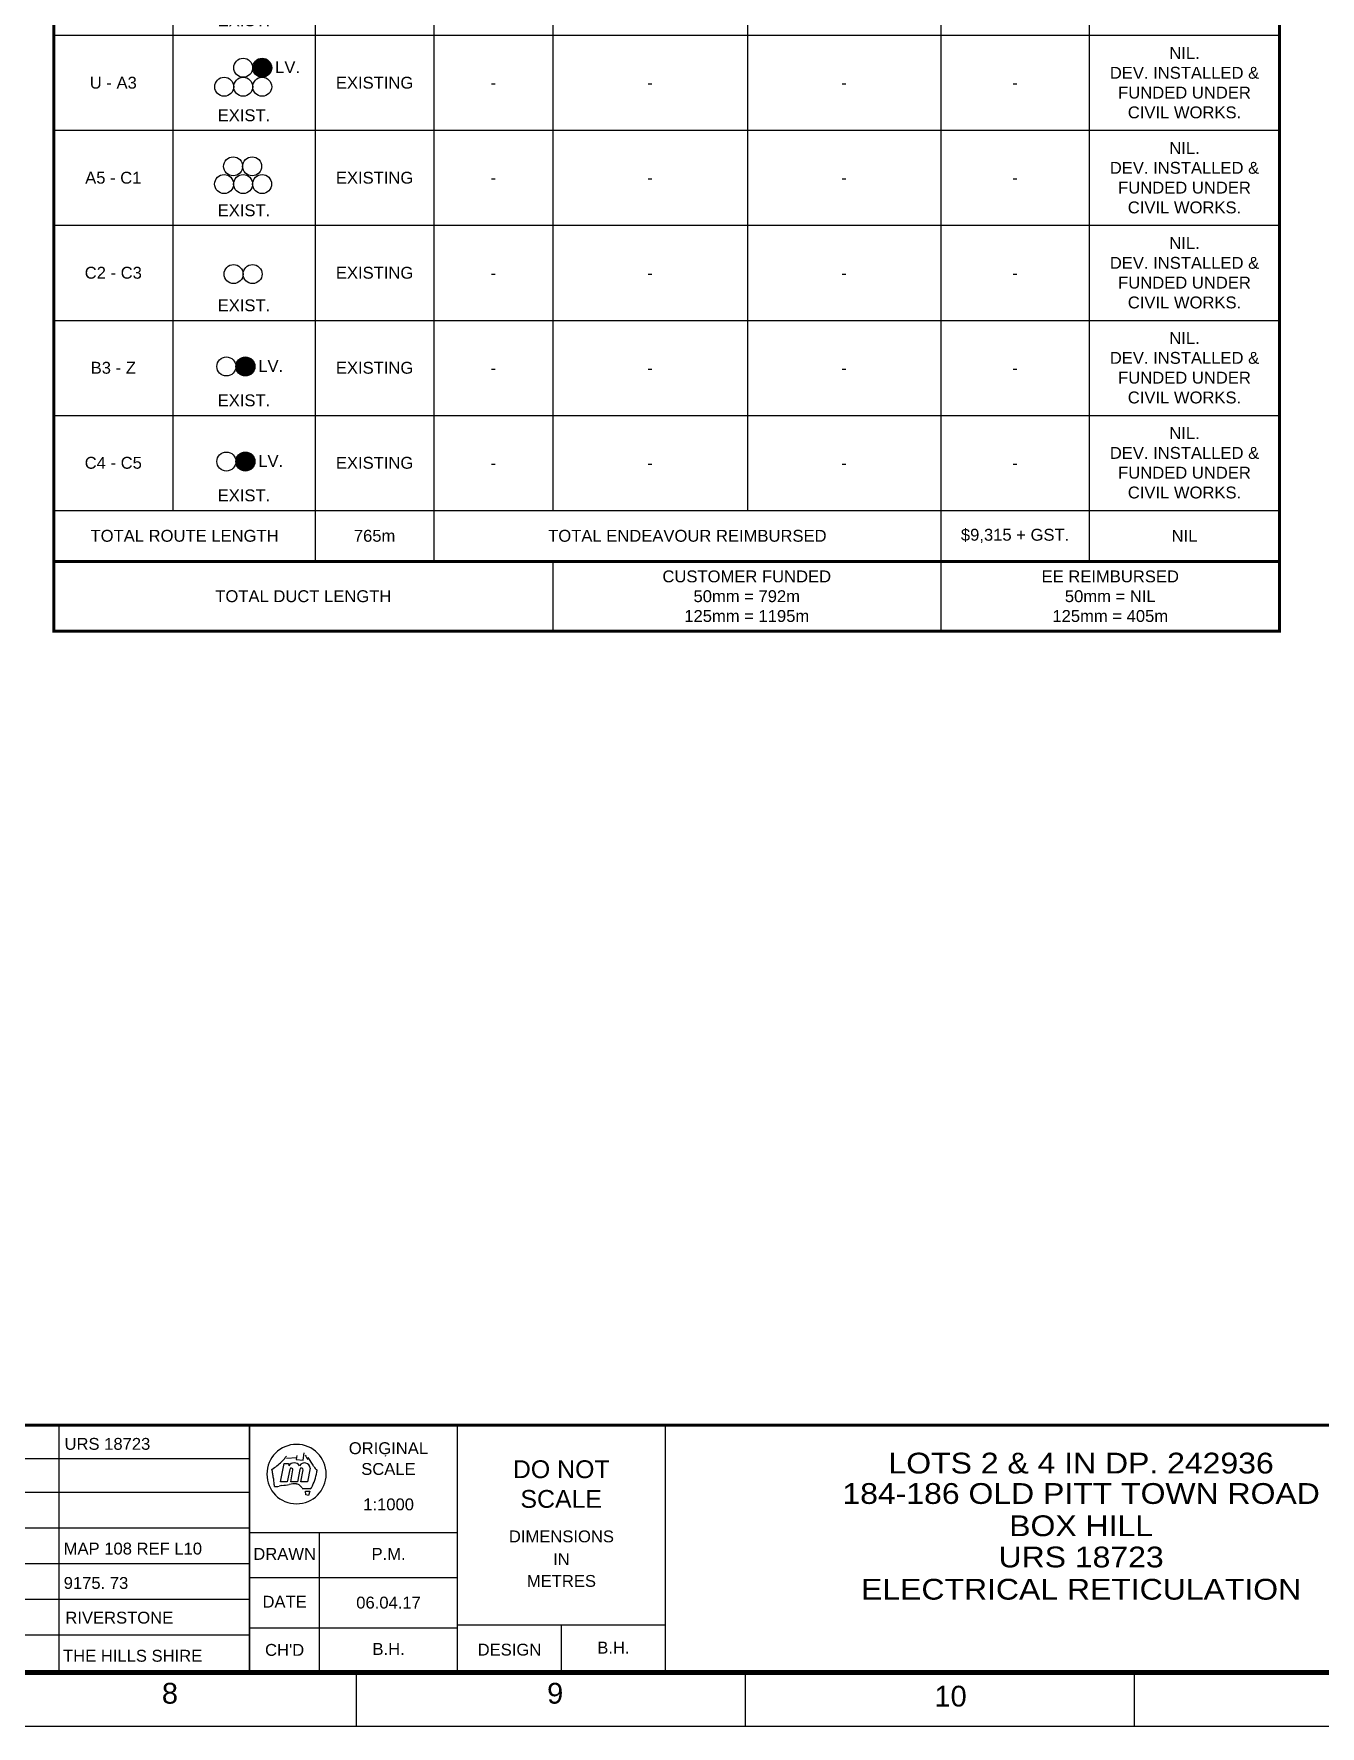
# Paper-space layout 'Retic (3)' of a CAD drawing. Header units: metres. Extents: x 12 to 816, y -5 to 571.
# Drawn here: x 490.8 to 707.4, y -5.5 to 279.5 of the extents above; entities that cross this region are included whole.
import ezdxf
from ezdxf.enums import TextEntityAlignment as Align

# ---------------------------------------------------------------- set-up
doc = ezdxf.new("R2010")
doc.units = ezdxf.units.M
doc.header["$LTSCALE"] = 0.7
doc.layers.get('0').update_dxf_attribs({"color": 6})
for name, color, linetype in [('_User Miscellaneous3', 11, 'Continuous'), ('Notes', 7, 'Continuous'), ('SupportsUG_SP_EXT', 7, 'Continuous')]:
    doc.layers.add(name, color=color, linetype=linetype)
doc.layers.add('_User Miscellaneous5', color=7, linetype='Continuous', lineweight=35)
doc.layers.get('SupportsUG_SP_EXT').off()
doc.styles.add('ARIAL', font='arial.ttf', dxfattribs={"height": 2})
doc.styles.add('iecISOCP', font='isocp.shx')
doc.styles.get("Standard").update_dxf_attribs({"font": 'arial.ttf'})

# ---------------------------------------------------------------- blocks, each defined once
blk = doc.blocks.new('A1_FRAME_TITLE')
at = {"layer": 'Notes', "color": 7}
for p, q in [((462.46, 47.62), (462.46, 5.97)), ((494.57, 5.97), (494.57, 47.62)), ((529.57, 5.97), (529.57, 47.62)), ((564.57, 5.97), (564.57, 47.62)), ((428.45, 41.97), (494.57, 41.97)), ((517.31, 42.48), (517.5, 42.44)), ((428.45, 36.33), (494.57, 36.33)), ((428.45, 30.33), (494.57, 30.33)), ((506.35, 5.97), (506.35, 29.54)), ((428.45, 24.33), (494.57, 24.33)), ((494.57, 21.97), (529.57, 21.97)), ((428.45, 18.33), (494.57, 18.33)), ((428.45, 12.33), (494.57, 12.33)), ((494.57, 13.47), (529.57, 13.47)), ((529.57, 13.97), (564.57, 13.97)), ((547.07, 5.97), (547.07, 13.97))]:
    blk.add_line(p, q, dxfattribs=at)
at = {"layer": 'Notes', "color": 7, "linetype": 'Continuous'}
for p, q in [((494.57, 47.62), (494.57, 5.97)), ((494.57, 41.97), (494.57, 5.97)), ((494.57, 29.54), (529.57, 29.54))]:
    blk.add_line(p, q, dxfattribs=at)
at = {"layer": 'Notes', "color": 4}
for p, q in [((503.56, 41.71), (503.75, 42.96)), ((499.76, 38.09), (500.38, 41.17)), ((500.38, 41.17), (501.12, 41.17)), ((500.77, 42.05), (502.54, 42.16)), ((501.32, 40.17), (500.91, 38.09)), ((501.12, 41.17), (501.18, 40.77)), ((501.48, 38.09), (501.87, 40.06)), ((502.54, 42.52), (502.42, 41.82)), ((502.42, 41.82), (503.56, 41.71)), ((503.03, 40.17), (502.62, 38.09)), ((503.19, 38.09), (503.58, 40.06)), ((504.78, 40.35), (504.33, 38.09)), ((504.39, 42.18), (505.22, 40.9)), ((500.91, 38.09), (499.76, 38.09)), ((502.62, 38.09), (501.48, 38.09)), ((504.33, 38.09), (503.19, 38.09)), ((504.83, 36.89), (503.42, 36.97)), ((503.42, 36.97), (504.83, 36.89)), ((504.83, 36.89), (503.42, 36.97)), ((504.06, 35.89), (503.98, 36.47)), ((503.98, 36.47), (504.71, 36.47)), ((504.5, 35.74), (504.06, 35.89)), ((504.71, 36.47), (504.5, 35.74))]:
    blk.add_line(p, q, dxfattribs=at)
at = {"layer": 'Notes', "linetype": 'Continuous'}
for p, q in [((512.52, 6.01), (512.52, -3.07)), ((578.03, 6.01), (578.03, -3.07)), ((643.54, 6.01), (643.54, -3.07))]:
    blk.add_line(p, q, dxfattribs=at)
at = {"layer": 'Notes', "color": 7, "linetype": 'Continuous'}
blk.add_lwpolyline([(-20.59, -3.07), (783.6, -3.07), (783.6, 573.26), (-20.59, 573.26)], close=True, dxfattribs=at)
at = {"layer": 'Notes', "color": 7, "linetype": 'Continuous', "const_width": 0.8}
blk.add_lwpolyline([(-11.55, 5.97), (774.56, 5.97), (774.56, 564.21), (-11.55, 564.21)], close=True, dxfattribs=at)
at = {"layer": 'Notes', "color": 7, "linetype": 'Continuous', "const_width": 0.5, "flags": 128}
blk.add_lwpolyline([(-11.55, 47.62), (774.56, 47.62)], dxfattribs=at)
at = {"layer": 'Notes', "color": 4}
for centre, radius, start, end in [((502.47, 39.37), 5, 0, 180), ((492.62, 49.09), 10.59, 302.5841, 308.1576), ((477.49, 35.61), 21.32, 10.3053, 12.3306), ((492.62, 49.09), 10.59, 308.157, 313.7305), ((495.42, 46.16), 6.54, 313.7309, 319.3045), ((495.42, 46.16), 6.54, 319.3047, 324.8782), ((502.08, 40.21), 1.06, 31.7884, 148.2116), ((501.59, 40.11), 0.28, 348.6911, 168.6911), ((503.82, 40.3), 0.961, 2.5982, 150.8098), ((503.3, 40.11), 0.28, 348.6911, 168.6911), ((528.91, 57.06), 28.87, 210.1483, 211.8601), ((427.22, -10.21), 93.25, 33.1096, 33.2341), ((508.75, 42.96), 4.09, 213.1151, 222.4146), ((506.09, 40.53), 0.484, 222.42, 236.4422), ((506.28, 40.81), 0.815, 236.4359, 244.7422), ((504.32, 40.04), 1.61, 354.1436, 1.0342), ((502.47, 39.37), 5, 180, 0), ((477.49, 35.61), 21.32, 8.2795, 10.3048), ((478.79, 35.8), 20.01, 6.2539, 8.2792), ((478.79, 35.8), 20.01, 4.2291, 6.2543), ((498.93, 39.42), 2.15, 265.1734, 270.0504), ((498.93, 39.51), 2.24, 270.0438, 274.7322), ((498.85, 40.42), 3.15, 274.7358, 283.0812), ((500.68, 32.55), 4.93, 97.7419, 103.0814), ((496.96, 59.88), 22.65, 277.7418, 280.8825), ((502.11, 33.09), 4.63, 85.4613, 100.8824), ((502.41, 36.78), 0.924, 46.5875, 85.4612), ((501.56, 35.89), 2.16, 30.1885, 46.5879), ((504.39, 37.41), 0.675, 321.0838, 331.5982), ((498.22, 40.74), 7.69, 331.5942, 341.8897), ((492.9, 42.48), 13.29, 341.8901, 347.8434), ((504.16, 40.06), 1.76, 347.8434, 354.1409), ((504.33, 37.45), 0.75, 311.6083, 321.0792)]:
    blk.add_arc(centre, radius, start, end, dxfattribs=at)
at = {"layer": 'Notes', "color": 7, "style": 'ARIAL'}
for s, p in [('ORIGINAL', (517.94, 42.73)), ('SCALE', (517.94, 39.23)), ('DIMENSIONS', (547.07, 27.88)), ('DRAWN', (500.46, 24.93)), ('IN', (547.07, 24.04)), ('METRES', (547.07, 20.38)), ('DATE', (500.46, 16.88)), ("CH'D", (500.46, 8.77)), ('DESIGN', (538.32, 8.81))]:
    blk.add_text(s, height=2, dxfattribs=at).set_placement(p, align=Align.CENTER)
for s, p in [('8', (479.79, 0.72)), ('9', (544.66, 0.72)), ('10', (609.88, 0.23))]:
    blk.add_text(s, height=3.5, dxfattribs=at).set_placement(p)
at = {"layer": 'Notes', "color": 7, "attachment_point": 5, "style": 'ARIAL'}
for s, insert, char_height, width in [('DO NOT SCALE', (547.04, 37.67), 3, 29.1), ('06.04.17', (517.96, 17.72), 2, 23.2209)]:
    blk.add_mtext(s, dxfattribs=dict(at, insert=insert, char_height=char_height, width=width))
at = {"layer": 'Notes', "color": 7}
blk.add_attdef('EPD_REF_NO', text='', height=5, dxfattribs=at).set_placement((739.57, 52.77), align=Align.CENTER)
at = {"layer": 'Notes', "color": 3, "style": 'iecISOCP', "flags": 8}
blk.add_attdef('VERSION_NO', text='', height=2.5, rotation=90, dxfattribs=at).set_placement((252.27, 44.54), align=Align.MIDDLE_CENTER)
at = {"layer": 'Notes', "color": 7, "style": 'ARIAL'}
for tag, p in [('CAP_NO', (463.39, 43.46)), ('IE_NUM', (463.26, 37.81)), ('REF_No_1', (285.45, 32.31)), ('REF_1', (307.01, 32.31)), ('HV_SWITCH', (463.67, 32.16)), ('GEN_WO', (391.91, 31.76)), ('REF_No_2', (285.45, 26.31)), ('REF_2', (307.01, 26.31)), ('OH_WO', (391.91, 25.81)), ('UBD_REF', (463.26, 25.83)), ('REF_No_3', (285.45, 20.31)), ('REF_3', (307.01, 20.31)), ('UG_WO', (391.91, 20.05)), ('GIS_MAP_No', (463.26, 20.04)), ('REF_No_4', (285.45, 14.31)), ('REF_4', (307.01, 14.31)), ('SUB_WO', (391.91, 13.81)), ('HV_OP_DIAG', (463.53, 14.2)), ('LGA', (463.15, 7.78))]:
    blk.add_attdef(tag, p, '', height=2, dxfattribs=at)
at = {"layer": 'Notes', "color": 7, "style": 'ARIAL', "width": 1.1}
for tag, p in [('T1', (634.58, 39.47)), ('T2', (634.58, 34.35)), ('T3', (634.58, 28.92)), ('T4', (634.58, 23.66)), ('T5', (634.58, 18.23)), ('T6', (634.58, 12.97))]:
    blk.add_attdef(tag, text='', height=3.5, dxfattribs=at).set_placement(p, align=Align.CENTER)
at = {"layer": 'Notes', "color": 7, "style": 'ARIAL'}
for tag, height, p in [('scale', 2, (517.96, 33.27)), ('DRAWN', 2, (517.96, 24.93)), ('REV', 5, (770.26, 17.1)), ('CHD', 2, (517.96, 8.93)), ('DESIGN', 2, (555.82, 9.15))]:
    blk.add_attdef(tag, text='', height=height, dxfattribs=at).set_placement(p, align=Align.CENTER)
blk.add_attdef('NUM', text='', height=7, dxfattribs=at).set_placement((742.57, 20.12), align=Align.MIDDLE_CENTER)
for tag, p in [('NS', (742.33, 8.12)), ('SHTS', (754.14, 8.12))]:
    blk.add_attdef(tag, text='', height=2, dxfattribs=at).set_placement(p, align=Align.MIDDLE)
at = {"layer": 'Notes', "style": 'iecISOCP'}
blk.add_attdef('ExportID', (-11.53, 2.35), '', height=2.5, dxfattribs=at)
at = {"layer": 'Notes', "style": 'iecISOCP', "flags": 1}
for tag, p in [('ProjectType', (-6.43, -26.84)), ('ProjectNumber', (2.95, -26.86)), ('DrawingNumber', (14.91, -26.85)), ('ProjectDescription', (26.96, -26.87)), ('ExportDate', (39.68, -26.83)), ('ExportUserName', (48.55, -26.84)), ('DesignerCompanyName', (60.88, -26.84)), ('ExportAreaOfInterest', (76.49, -26.86)), ('GIS_SUCCESS', (91.39, -26.82)), ('CAD_SUCCESS', (101.18, -26.83)), ('DEPOTCODE', (111.5, -26.92)), ('ExportCategories', (119.48, -26.84)), ('Comments', (133.78, -26.93)), ('EPD_-_VERSION_1.5', (141.2, -26.93))]:
    blk.add_attdef(tag, p, '', height=1, dxfattribs=at)
blk = doc.blocks.new('*T147')
at = {"layer": '_User Miscellaneous5', "color": 0, "linetype": 'ByBlock', "lineweight": -2, "transparency": 16777216}
for p, q in [((0, 0), (206.4, 0)), ((0, 0), (0, -332.99)), ((206.4, 0), (206.4, -332.99)), ((0, -16.21), (206.4, -16.21)), ((20, -16.21), (20, -312.65)), ((44, -16.21), (44, -321.23)), ((64, -16.21), (64, -321.23)), ((84, -16.21), (84, -312.65)), ((116.77, -16.21), (116.77, -312.65)), ((149.35, -16.21), (149.35, -332.99)), ((174.35, -16.21), (174.35, -321.23)), ((0, -24.65), (206.4, -24.65)), ((0, -40.65), (206.4, -40.65)), ((0, -56.65), (206.4, -56.65)), ((0, -72.65), (206.4, -72.65)), ((0, -88.65), (206.4, -88.65)), ((0, -104.65), (206.4, -104.65)), ((0, -120.65), (206.4, -120.65)), ((0, -136.65), (206.4, -136.65)), ((0, -152.65), (206.4, -152.65)), ((0, -168.65), (206.4, -168.65)), ((0, -184.65), (206.4, -184.65)), ((0, -200.65), (206.4, -200.65)), ((0, -216.65), (206.4, -216.65)), ((0, -232.65), (206.4, -232.65)), ((0, -248.65), (206.4, -248.65)), ((0, -264.65), (206.4, -264.65)), ((0, -280.65), (206.4, -280.65)), ((0, -296.65), (206.4, -296.65)), ((0, -312.65), (206.4, -312.65)), ((0, -321.23), (206.4, -321.23)), ((84, -321.23), (84, -332.99)), ((0, -332.99), (206.4, -332.99))]:
    blk.add_line(p, q, dxfattribs=at)
at = {"layer": '_User Miscellaneous5', "color": 7, "transparency": 16777216}
for s, insert, char_height, width, attachment_point in [('PVC DUCT SCHEDULE\\PNOTE - ALL TRENCH SECTIONS ARE TO BE READ & VIEWED FROM NODE TO NODE AS\\PNOMINATED.', (103.2, -8.11), 3, 203.4036, 5), ('E.E REIMBURSEMENT RATE PER METRE', (133.06, -20.43), 2, 29.5818, 5), ('LOCATION', (10, -20.43), 2, 17, 5), ('DUCT\\PCONFIG.', (32, -20.43), 2, 21, 5), ('ROUTE\\PLENGTH', (54, -20.43), 2, 17, 5), ('CUSTOMER\\PFUNDED', (74, -20.43), 2, 17, 5), ('E.E  FUNDED ', (100.38, -20.43), 2, 29.7654, 5), ('ENDEAVOUR\\PREIMBURSED', (161.85, -20.43), 2, 22, 5), ('E.E EXISTING DUCT\\PUSAGE CHARGE', (190.38, -20.43), 2, 29.0564, 5), ('48m = $1,104', (161.85, -32.65), 2, 19, 5), ('A3 - A4', (10, -32.65), 2, 14, 5), ('24m', (54, -32.65), 2, 14, 5), ('2 x 125mm', (74, -32.65), 2, 14, 5), ('2 x 125mm', (100.38, -32.65), 2, 26.7654, 5), ('$23', (133.06, -32.65), 2, 26.5818, 5), ('NIL', (190.38, -32.65), 2, 26.0564, 5), ('NEW', (32, -39.15), 2, 18, 8), ('A4 - A5', (10, -48.65), 2, 14, 5), ('10m', (54, -48.65), 2, 14, 5), ('2 x 50mm\\P2 x 125mm', (74, -48.65), 2, 14, 5), ('2 x 125mm', (100.38, -48.65), 2, 26.7654, 5), ('$23', (133.06, -48.65), 2, 26.5818, 5), ('20m = $460', (161.85, -48.65), 2, 19, 5), ('NIL', (190.38, -48.65), 2, 26.0564, 5), ('NEW', (32, -55.15), 2, 18, 8), ('A5 - A6', (10, -64.65), 2, 14, 5), ('23m', (54, -64.65), 2, 14, 5), ('1 x 125mm', (74, -64.65), 2, 14, 5), ('NIL', (100.38, -64.65), 2, 26.7654, 5), ('NIL', (133.06, -64.65), 2, 26.5818, 5), ('NIL', (161.85, -64.65), 2, 19, 5), ('NIL', (190.38, -64.65), 2, 26.0564, 5), ('NEW', (32, -71.15), 2, 18, 8), ('A6 - A7', (10, -80.65), 2, 14, 5), ('16m', (54, -80.65), 2, 14, 5), ('2 x 50mm\\P1 x 125mm', (74, -80.65), 2, 14, 5), ('NIL', (100.38, -80.65), 2, 26.7654, 5), ('NIL', (133.06, -80.65), 2, 26.5818, 5), ('NIL', (161.85, -80.65), 2, 19, 5), ('NIL', (190.38, -80.65), 2, 26.0564, 5), ('NEW', (32, -87.15), 2, 18, 8), ('A7 - A8', (10, -96.65), 2, 14, 5), ('27m', (54, -96.65), 2, 14, 5), ('1 x 125mm', (74, -96.65), 2, 14, 5), ('NIL', (100.38, -96.65), 2, 26.7654, 5), ('NIL', (133.06, -96.65), 2, 26.5818, 5), ('NIL', (161.85, -96.65), 2, 19, 5), ('NIL', (190.38, -96.65), 2, 26.0564, 5), ('NEW', (32, -103.15), 2, 18, 8), ('2 x 50mm\\P1 x 125mm', (74, -112.65), 2, 14, 5), ('A8 - A9', (10, -112.65), 2, 14, 5), ('49m', (54, -112.65), 2, 14, 5), ('NIL', (100.38, -112.65), 2, 26.7654, 5), ('NIL', (133.06, -112.65), 2, 26.5818, 5), ('NIL', (161.85, -112.65), 2, 19, 5), ('NIL', (190.38, -112.65), 2, 26.0564, 5), ('NEW', (32, -119.15), 2, 18, 8), ('A9 - B1', (10, -128.65), 2, 14, 5), ('24m', (54, -128.65), 2, 14, 5), ('1 x 125mm', (74, -128.65), 2, 14, 5), ('NIL', (100.38, -128.65), 2, 26.7654, 5), ('NIL', (133.06, -128.65), 2, 26.5818, 5), ('NIL', (161.85, -128.65), 2, 19, 5), ('NIL', (190.38, -128.65), 2, 26.0564, 5), ('NEW', (32, -135.15), 2, 18, 8), ('2 x 50mm\\P1 x 125mm', (74, -144.65), 2, 14, 5), ('B1 - B2', (10, -144.65), 2, 14, 5), ('12m', (54, -144.65), 2, 14, 5), ('NIL', (100.38, -144.65), 2, 26.7654, 5), ('NIL', (133.06, -144.65), 2, 26.5818, 5), ('NIL', (161.85, -144.65), 2, 19, 5), ('NIL', (190.38, -144.65), 2, 26.0564, 5), ('NEW', (32, -151.15), 2, 18, 8), ('B2 - B3', (10, -160.65), 2, 14, 5), ('13m', (54, -160.65), 2, 14, 5), ('1 x 125mm', (74, -160.65), 2, 14, 5), ('NIL', (100.38, -160.65), 2, 26.7654, 5), ('NIL', (133.06, -160.65), 2, 26.5818, 5), ('NIL', (161.85, -160.65), 2, 19, 5), ('NIL', (190.38, -160.65), 2, 26.0564, 5), ('NEW', (32, -167.15), 2, 18, 8), ('NIL.\\PDEV. INSTALLED &\\PFUNDED UNDER\\PCIVIL WORKS.', (190.38, -176.65), 2, 26.0564, 5), ('D - F', (10, -176.65), 2, 14, 5), ('EXISTING', (54, -176.65), 2, 14, 5), ('-', (74, -176.65), 2, 14, 5), ('-', (100.38, -176.65), 2, 26.7654, 5), ('-', (133.06, -176.65), 2, 26.5818, 5), ('-', (161.85, -176.65), 2, 19, 5), ('EXIST.', (32, -183.15), 2, 18, 8), ('NIL.\\PDEV. INSTALLED &\\PFUNDED UNDER\\PCIVIL WORKS.', (190.38, -192.65), 2, 26.0564, 5), ('J - R', (10, -192.65), 2, 14, 5), ('EXISTING', (54, -192.65), 2, 14, 5), ('-', (74, -192.65), 2, 14, 5), ('-', (100.38, -192.65), 2, 26.7654, 5), ('-', (133.06, -192.65), 2, 26.5818, 5), ('-', (161.85, -192.65), 2, 19, 5), ('EXIST.', (32, -199.15), 2, 18, 8), ('NIL.\\PDEV. INSTALLED &\\PFUNDED UNDER\\PCIVIL WORKS.', (190.38, -208.65), 2, 26.0564, 5), ('L - Q', (10, -208.65), 2, 14, 5), ('EXISTING', (54, -208.65), 2, 14, 5), ('-', (74, -208.65), 2, 14, 5), ('-', (100.38, -208.65), 2, 26.7654, 5), ('-', (133.06, -208.65), 2, 26.5818, 5), ('-', (161.85, -208.65), 2, 19, 5), ('EXIST.', (32, -215.15), 2, 18, 8), ('NIL.\\PDEV. INSTALLED &\\PFUNDED UNDER\\PCIVIL WORKS.', (190.38, -224.65), 2, 26.0564, 5), ('P - P1', (10, -224.65), 2, 14, 5), ('EXISTING', (54, -224.65), 2, 14, 5), ('-', (74, -224.65), 2, 14, 5), ('-', (100.38, -224.65), 2, 26.7654, 5), ('-', (133.06, -224.65), 2, 26.5818, 5), ('-', (161.85, -224.65), 2, 19, 5), ('EXIST.', (32, -231.15), 2, 18, 8), ('NIL.\\PDEV. INSTALLED &\\PFUNDED UNDER\\PCIVIL WORKS.', (190.38, -240.65), 2, 26.0564, 5), ('U - A3', (10, -240.65), 2, 14, 5), ('EXISTING', (54, -240.65), 2, 14, 5), ('-', (74, -240.65), 2, 14, 5), ('-', (100.38, -240.65), 2, 26.7654, 5), ('-', (133.06, -240.65), 2, 26.5818, 5), ('-', (161.85, -240.65), 2, 19, 5), ('EXIST.', (32, -247.15), 2, 18, 8), ('NIL.\\PDEV. INSTALLED &\\PFUNDED UNDER\\PCIVIL WORKS.', (190.38, -256.65), 2, 26.0564, 5), ('A5 - C1', (10, -256.65), 2, 14, 5), ('EXISTING', (54, -256.65), 2, 14, 5), ('-', (74, -256.65), 2, 14, 5), ('-', (100.38, -256.65), 2, 26.7654, 5), ('-', (133.06, -256.65), 2, 26.5818, 5), ('-', (161.85, -256.65), 2, 19, 5), ('EXIST.', (32, -263.15), 2, 18, 8), ('NIL.\\PDEV. INSTALLED &\\PFUNDED UNDER\\PCIVIL WORKS.', (190.38, -272.65), 2, 26.0564, 5), ('C2 - C3', (10, -272.65), 2, 14, 5), ('EXISTING', (54, -272.65), 2, 14, 5), ('-', (74, -272.65), 2, 14, 5), ('-', (100.38, -272.65), 2, 26.7654, 5), ('-', (133.06, -272.65), 2, 26.5818, 5), ('-', (161.85, -272.65), 2, 19, 5), ('EXIST.', (32, -279.15), 2, 18, 8), ('NIL.\\PDEV. INSTALLED &\\PFUNDED UNDER\\PCIVIL WORKS.', (190.38, -288.65), 2, 26.0564, 5), ('B3 - Z', (10, -288.65), 2, 14, 5), ('EXISTING', (54, -288.65), 2, 14, 5), ('-', (74, -288.65), 2, 14, 5), ('-', (100.38, -288.65), 2, 26.7654, 5), ('-', (133.06, -288.65), 2, 26.5818, 5), ('-', (161.85, -288.65), 2, 19, 5), ('EXIST.', (32, -295.15), 2, 18, 8), ('NIL.\\PDEV. INSTALLED &\\PFUNDED UNDER\\PCIVIL WORKS.', (190.38, -304.65), 2, 26.0564, 5), ('C4 - C5', (10, -304.65), 2, 14, 5), ('EXISTING', (54, -304.65), 2, 14, 5), ('-', (74, -304.65), 2, 14, 5), ('-', (100.38, -304.65), 2, 26.7654, 5), ('-', (133.06, -304.65), 2, 26.5818, 5), ('-', (161.85, -304.65), 2, 19, 5), ('EXIST.', (32, -311.15), 2, 18, 8), ('TOTAL ROUTE LENGTH', (22, -316.94), 2, 38, 5), ('765m', (54, -316.94), 2, 14, 5), ('TOTAL ENDEAVOUR REIMBURSED', (106.67, -316.94), 2, 79.3472, 5), ('$9,315 + GST.', (161.85, -316.94), 2, 19, 5), ('NIL', (190.38, -316.94), 2, 26.0564, 5), ('CUSTOMER FUNDED\\P50mm = 792m\\P125mm = 1195m', (116.67, -327.11), 2, 59.3472, 5), ('EE REIMBURSED\\P50mm = NIL\\P125mm = 405m', (177.88, -327.11), 2, 51.0564, 5), ('TOTAL DUCT LENGTH', (42, -327.11), 2, 78, 5)]:
    blk.add_mtext(s, dxfattribs=dict(at, insert=insert, char_height=char_height, width=width, attachment_point=attachment_point))
blk = doc.blocks.new('*U150')
blk.add_circle((0, 0.8), 0.8)
blk = doc.blocks.new('CABLE_LARGE_NEW')
h = blk.add_hatch(color=256)
edge = h.paths.add_edge_path()
edge.add_arc((0, 0.8), 0.8, 0, 360)
blk.add_circle((0, 0.8), 0.8)
for tag, flags, p in [('COND_CODE', 9, (1.5, 0)), ('STATE', 9, (1.5, -0.4)), ('XSECT_SIZE', 9, (1.5, -0.6)), ('OWNED_BY', 9, (1.5, -1)), ('OPERATED_BY', 9, (1.5, -1.2)), ('FB_REFERENCE', 9, (1.5, -0.2)), ('NOTES', 9, (1.5, -0.8)), ('MAINTAINED_BY', 9, (1.5, -1.4)), ('Z', 1, (1.5, -1.6))]:
    blk.add_attdef(tag, text='', height=0.2, dxfattribs=dict(flags=flags)).set_placement(p, align=Align.MIDDLE_LEFT)
blk = doc.blocks.new('*U145')
blk.add_circle((0, 0.8), 0.8)
blk.add_blockref('CABLE_LARGE_NEW', (0, 0))

psp = doc.layouts.new('Retic (3)')

# ---------------------------------------------------------------- linework, layer by layer
at = {"layer": '_User Miscellaneous5', "const_width": 0.5}
psp.add_lwpolyline([(494.22, 511.89), (700.62, 511.89), (700.62, 178.9), (494.22, 178.9)], close=True, dxfattribs=at)
psp.add_lwpolyline([(700.62, 190.66), (494.22, 190.66)], dxfattribs=at)

# ---------------------------------------------------------------- block references
psp.add_blockref('*T147', (494.22, 511.89))
at = {"layer": '_User Miscellaneous3', "xscale": 2, "yscale": 2, "zscale": 2}
for name, p in [('*U150', (526.1, 272.17)), ('*U145', (529.3, 272.17)), ('*U150', (522.9, 268.97)), ('*U150', (526.1, 268.97)), ('*U150', (529.3, 268.97)), ('*U150', (524.4, 255.57)), ('*U150', (527.6, 255.57)), ('*U150', (522.88, 252.59)), ('*U150', (526.08, 252.59)), ('*U150', (529.28, 252.59)), ('*U150', (524.48, 237.43)), ('*U150', (527.68, 237.43)), ('*U150', (523.26, 221.87)), ('*U145', (526.46, 221.87)), ('*U150', (523.26, 205.87)), ('*U145', (526.46, 205.87))]:
    psp.add_blockref(name, p, dxfattribs=at)
at = {"layer": 'SupportsUG_SP_EXT'}
ref = psp.add_blockref('A1_FRAME_TITLE', (32.61, -2.39), dxfattribs=at)
ref.add_attrib('T1', 'LOTS 2 & 4 IN DP. 242936', dxfattribs={"layer": 'Notes', "color": 7, "height": 3.5, "style": 'ARIAL', "width": 1.1}).set_placement((667.19, 37.08), align=Align.CENTER)
ref.add_attrib('T2', '184-186 OLD PITT TOWN ROAD', dxfattribs={"layer": 'Notes', "color": 7, "height": 3.5, "style": 'ARIAL', "width": 1.1}).set_placement((667.19, 31.96), align=Align.CENTER)
ref.add_attrib('T3', 'BOX HILL', dxfattribs={"layer": 'Notes', "color": 7, "height": 3.5, "style": 'ARIAL', "width": 1.1}).set_placement((667.19, 26.53), align=Align.CENTER)
ref.add_attrib('T4', 'URS 18723', dxfattribs={"layer": 'Notes', "color": 7, "height": 3.5, "style": 'ARIAL', "width": 1.1}).set_placement((667.19, 21.27), align=Align.CENTER)
ref.add_attrib('T5', 'ELECTRICAL RETICULATION', dxfattribs={"layer": 'Notes', "color": 7, "height": 3.5, "style": 'ARIAL', "width": 1.1}).set_placement((667.19, 15.84), align=Align.CENTER)
ref.add_attrib('DESIGN', 'B.H.', dxfattribs={"layer": 'Notes', "color": 7, "height": 2, "style": 'ARIAL'}).set_placement((588.44, 6.76), align=Align.CENTER)
ref.add_attrib('DRAWN', 'P.M.', dxfattribs={"layer": 'Notes', "color": 7, "height": 2, "style": 'ARIAL'}).set_placement((550.58, 22.54), align=Align.CENTER)
ref.add_attrib('CHD', 'B.H.', dxfattribs={"layer": 'Notes', "color": 7, "height": 2, "style": 'ARIAL'}).set_placement((550.58, 6.54), align=Align.CENTER)
ref.add_attrib('scale', '1:1000', dxfattribs={"layer": 'Notes', "color": 7, "height": 2, "style": 'ARIAL'}).set_placement((550.58, 30.88), align=Align.CENTER)
ref.add_attrib('CAP_NO', 'URS 18723', (496.01, 41.07), dxfattribs={"layer": 'Notes', "color": 7, "height": 2, "style": 'ARIAL'})
ref.add_attrib('UBD_REF', 'MAP 108 REF L10', (495.87, 23.44), dxfattribs={"layer": 'Notes', "color": 7, "height": 2, "style": 'ARIAL'})
ref.add_attrib('GIS_MAP_No', '9175. 73', (495.87, 17.65), dxfattribs={"layer": 'Notes', "color": 7, "height": 2, "style": 'ARIAL'})
ref.add_attrib('HV_OP_DIAG', 'RIVERSTONE', (496.15, 11.81), dxfattribs={"layer": 'Notes', "color": 7, "height": 2, "style": 'ARIAL'})
ref.add_attrib('LGA', 'THE HILLS SHIRE', (495.76, 5.39), dxfattribs={"layer": 'Notes', "color": 7, "height": 2, "style": 'ARIAL'})

# ---------------------------------------------------------------- texts
at = {"layer": '_User Miscellaneous3', "color": 7, "char_height": 2, "attachment_point": 5, "style": 'ARIAL'}
for insert in [(533.57, 273.87), (530.73, 223.56), (530.73, 207.56)]:
    psp.add_mtext_dynamic_manual_height_columns('LV.', width=3.9709, gutter_width=10, heights=[0], dxfattribs=dict(at, insert=insert))

doc.saveas('drawing.dxf')
